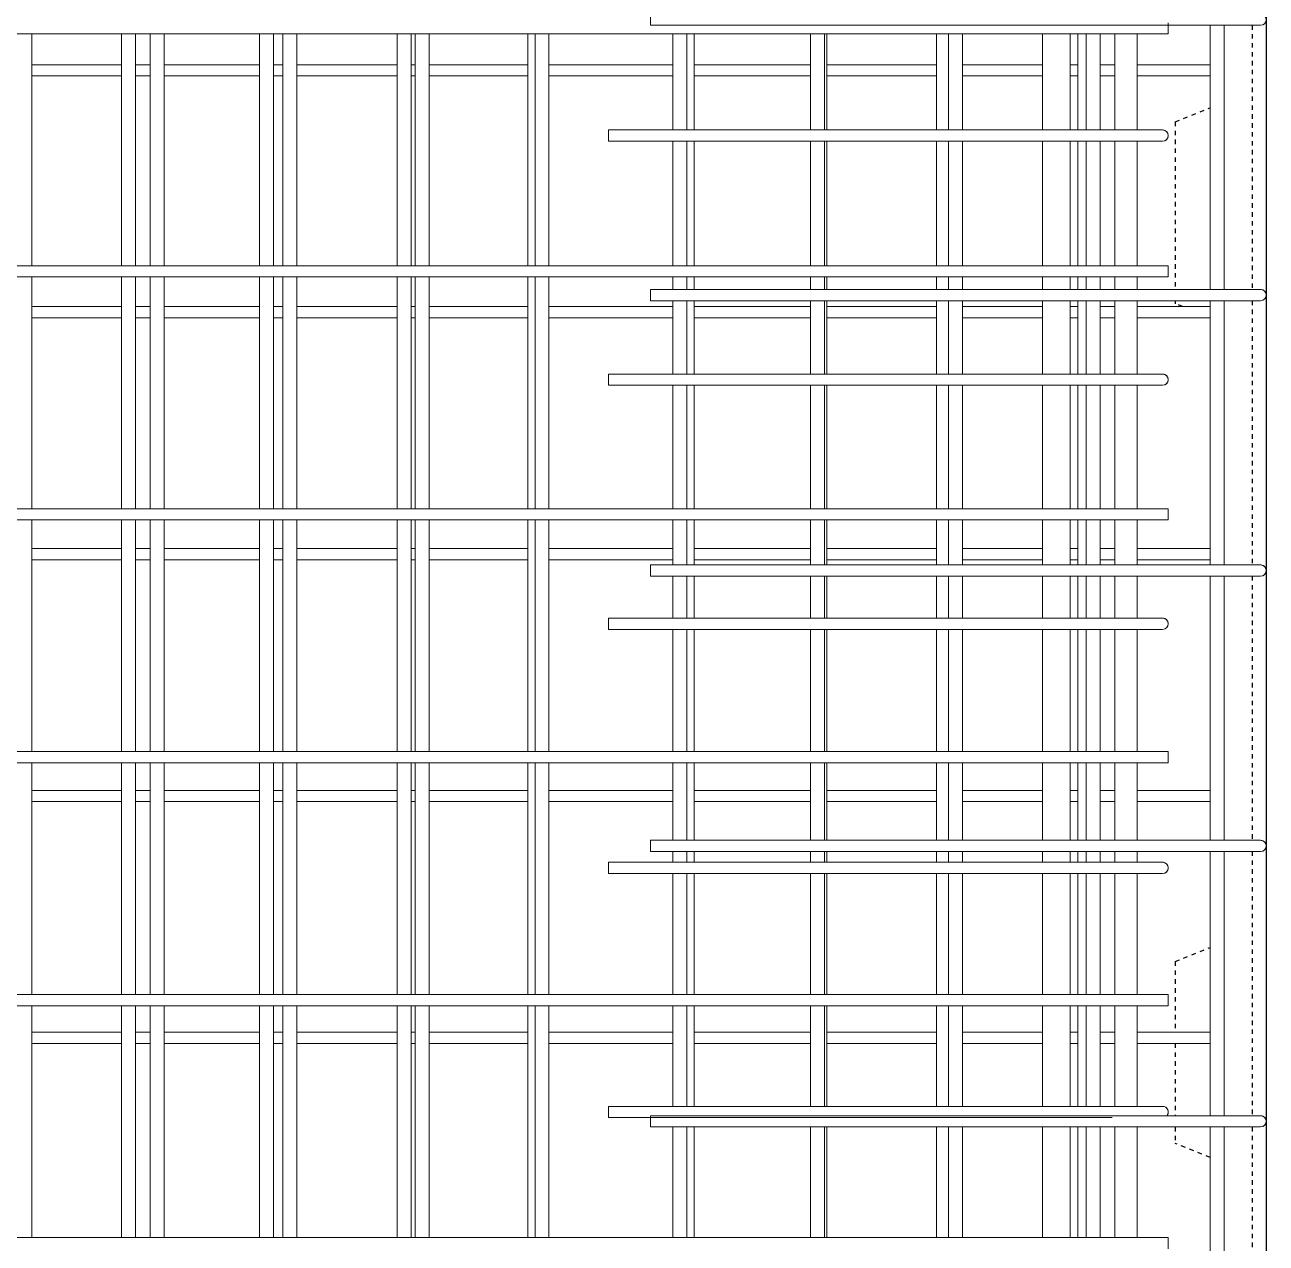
# Model space of a CAD drawing. Header units: millimetres. Extents: x -7118 to 5307, y -2677 to 10400.
# Drawn here: x -3409 to -2521, y 4541 to 5412 of the extents above; entities that cross this region are included whole.
import ezdxf

# ---------------------------------------------------------------- set-up
doc = ezdxf.new("R2010")
doc.units = ezdxf.units.MM
doc.linetypes.add('Dash', pattern=[6.36, 3.18, -3.18])
for name, color, linetype, lineweight in [('A-WALL', 113, 'Continuous', 25), ('A-WALL-HDLN', 110, 'Dash', 25), ('S-RBAR', 171, 'Continuous', 18)]:
    doc.layers.add(name, color=color, linetype=linetype, lineweight=lineweight)

msp = doc.modelspace()

# ---------------------------------------------------------------- linework, layer by layer
at = {"layer": 'A-WALL'}
msp.add_line((-2521.19617, 6744), (-2521.19617, 4106), dxfattribs=at)
at = {"layer": 'A-WALL-HDLN'}
for p, q in [((-2531.19875, 5411.44444), (-2531.19875, 5222.66667)), ((-2586.19617, 5342.5), (-2561.19617, 5352.5)), ((-2586.19617, 5342.5), (-2586.19617, 5222.66667)), ((-2586.19617, 5214.66667), (-2586.19617, 5212.5)), ((-2581.00386, 5210.42308), (-2586.19617, 5212.5)), ((-2531.19875, 5214.66667), (-2531.19875, 5025.88889)), ((-2531.19875, 5017.88889), (-2531.19875, 4829.11111)), ((-2531.19875, 4821.11111), (-2531.19875, 4632.33333)), ((-2586.19617, 4742.5), (-2561.19617, 4752.5)), ((-2586.19617, 4742.5), (-2586.19617, 4691.94231)), ((-2586.19617, 4683.94231), (-2586.19617, 4632.33333)), ((-2586.19617, 4624.33333), (-2586.19617, 4612.5)), ((-2531.19875, 4624.33333), (-2531.19875, 4435.55556)), ((-2561.19617, 4602.5), (-2586.19617, 4612.5))]:
    msp.add_line(p, q, dxfattribs=at)
at = {"layer": 'S-RBAR'}
for p, q in [((-2961.19617, 5419.44444), (-2961.19617, 5411.44444)), ((-2591.19617, 5405.25), (-2591.19617, 5413.25)), ((-4226.19617, 5405.25), (-2591.19617, 5405.25)), ((-3403.52049, 5239.65385), (-3403.52049, 5405.25)), ((-3339.3557, 5239.65385), (-3339.3557, 5405.25)), ((-3329.3557, 5239.65385), (-3329.3557, 5405.25)), ((-3318.81779, 5239.65385), (-3318.81779, 5405.25)), ((-3308.81779, 5239.65385), (-3308.81779, 5405.25)), ((-3240.85084, 5239.65385), (-3240.85084, 5405.25)), ((-3230.85084, 5239.65385), (-3230.85084, 5405.25)), ((-3224.11509, 5239.65385), (-3224.11509, 5405.25)), ((-3214.11509, 5239.65385), (-3214.11509, 5405.25)), ((-3142.34599, 5239.65385), (-3142.34599, 5405.25)), ((-3132.34599, 5239.65385), (-3132.34599, 5405.25)), ((-3129.41239, 5239.65385), (-3129.41239, 5405.25)), ((-3119.41239, 5239.65385), (-3119.41239, 5405.25)), ((-3049.08468, 5239.65385), (-3049.08468, 5405.25)), ((-3043.84113, 5239.65385), (-3043.84113, 5405.25)), ((-3033.84113, 5239.65385), (-3033.84113, 5405.25)), ((-2545.19617, 5411.44444), (-2961.19617, 5411.44444)), ((-2945.33627, 5336.64706), (-2945.33627, 5405.25)), ((-2935.33627, 5336.64706), (-2935.33627, 5405.25)), ((-2930.00698, 5336.64706), (-2930.00698, 5405.25)), ((-2846.83141, 5336.64706), (-2846.83141, 5405.25)), ((-2836.83141, 5336.64706), (-2836.83141, 5405.25)), ((-2835.30428, 5336.64706), (-2835.30428, 5405.25)), ((-2756.85157, 5336.64706), (-2756.85157, 5405.25)), ((-2748.32656, 5336.64706), (-2748.32656, 5405.25)), ((-2738.32656, 5336.64706), (-2738.32656, 5405.25)), ((-2681.19617, 5336.64706), (-2681.19617, 5405.25)), ((-2661.19617, 5336.64706), (-2661.19617, 5405.25)), ((-2655.89887, 5336.64706), (-2655.89887, 5405.25)), ((-2649.8217, 5336.64706), (-2649.8217, 5405.25)), ((-2639.8217, 5336.64706), (-2639.8217, 5405.25)), ((-2629.45036, 5336.64706), (-2629.45036, 5405.25)), ((-2613.45036, 5336.64706), (-2613.45036, 5405.25)), ((-2561.19617, 5222.66667), (-2561.19617, 5411.44444)), ((-2551.19617, 5222.66667), (-2551.19617, 5411.44444)), ((-2545.19617, 5411.44444), (-2525.19617, 5411.44444)), ((-3403.52049, 5383.25), (-3339.3557, 5383.25)), ((-3329.3557, 5383.25), (-3318.81779, 5383.25)), ((-3308.81779, 5383.25), (-3240.85084, 5383.25)), ((-3230.85084, 5383.25), (-3224.11509, 5383.25)), ((-3214.11509, 5383.25), (-3142.34599, 5383.25)), ((-3132.34599, 5383.25), (-3129.41239, 5383.25)), ((-3119.41239, 5383.25), (-3049.08468, 5383.25)), ((-3033.84113, 5383.25), (-2945.33627, 5383.25)), ((-2930.00698, 5383.25), (-2846.83141, 5383.25)), ((-2835.30428, 5383.25), (-2756.85157, 5383.25)), ((-2738.32656, 5383.25), (-2681.19617, 5383.25)), ((-2661.19617, 5383.25), (-2655.89887, 5383.25)), ((-2639.8217, 5383.25), (-2629.45036, 5383.25)), ((-2613.45036, 5383.25), (-2561.19617, 5383.25)), ((-3403.52049, 5375.25), (-3339.3557, 5375.25)), ((-3329.3557, 5375.25), (-3318.81779, 5375.25)), ((-3308.81779, 5375.25), (-3240.85084, 5375.25)), ((-3230.85084, 5375.25), (-3224.11509, 5375.25)), ((-3214.11509, 5375.25), (-3142.34599, 5375.25)), ((-3132.34599, 5375.25), (-3129.41239, 5375.25)), ((-3119.41239, 5375.25), (-3049.08468, 5375.25)), ((-3033.84113, 5375.25), (-2945.33627, 5375.25)), ((-2930.00698, 5375.25), (-2846.83141, 5375.25)), ((-2835.30428, 5375.25), (-2756.85157, 5375.25)), ((-2738.32656, 5375.25), (-2681.19617, 5375.25)), ((-2661.19617, 5375.25), (-2655.89887, 5375.25)), ((-2639.8217, 5375.25), (-2629.45036, 5375.25)), ((-2613.45036, 5375.25), (-2561.19617, 5375.25)), ((-2631.19617, 5336.64706), (-2991.19617, 5336.64706)), ((-2991.19617, 5336.64706), (-2991.19617, 5328.64706)), ((-2631.19617, 5336.64706), (-2595.19617, 5336.64706)), ((-2631.19617, 5328.64706), (-2991.19617, 5328.64706)), ((-2945.33627, 5239.65385), (-2945.33627, 5328.64706)), ((-2935.33627, 5239.65385), (-2935.33627, 5328.64706)), ((-2930.00698, 5239.65385), (-2930.00698, 5328.64706)), ((-2846.83141, 5239.65385), (-2846.83141, 5328.64706)), ((-2836.83141, 5239.65385), (-2836.83141, 5328.64706)), ((-2835.30428, 5239.65385), (-2835.30428, 5328.64706)), ((-2756.85157, 5239.65385), (-2756.85157, 5328.64706)), ((-2748.32656, 5239.65385), (-2748.32656, 5328.64706)), ((-2738.32656, 5239.65385), (-2738.32656, 5328.64706)), ((-2681.19617, 5239.65385), (-2681.19617, 5328.64706)), ((-2661.19617, 5239.65385), (-2661.19617, 5328.64706)), ((-2655.89887, 5239.65385), (-2655.89887, 5328.64706)), ((-2649.8217, 5239.65385), (-2649.8217, 5328.64706)), ((-2639.8217, 5239.65385), (-2639.8217, 5328.64706)), ((-2631.19617, 5328.64706), (-2595.19617, 5328.64706)), ((-2629.45036, 5239.65385), (-2629.45036, 5328.64706)), ((-2613.45036, 5239.65385), (-2613.45036, 5328.64706)), ((-4226.19617, 5239.65385), (-2591.19617, 5239.65385)), ((-2591.19617, 5231.65385), (-2591.19617, 5239.65385)), ((-4226.19617, 5231.65385), (-2591.19617, 5231.65385)), ((-3403.52049, 5066.05769), (-3403.52049, 5231.65385)), ((-3339.3557, 5066.05769), (-3339.3557, 5231.65385)), ((-3329.3557, 5066.05769), (-3329.3557, 5231.65385)), ((-3318.81779, 5066.05769), (-3318.81779, 5231.65385)), ((-3308.81779, 5066.05769), (-3308.81779, 5231.65385)), ((-3240.85084, 5066.05769), (-3240.85084, 5231.65385)), ((-3230.85084, 5066.05769), (-3230.85084, 5231.65385)), ((-3224.11509, 5066.05769), (-3224.11509, 5231.65385)), ((-3214.11509, 5066.05769), (-3214.11509, 5231.65385)), ((-3142.34599, 5066.05769), (-3142.34599, 5231.65385)), ((-3132.34599, 5066.05769), (-3132.34599, 5231.65385)), ((-3129.41239, 5066.05769), (-3129.41239, 5231.65385)), ((-3119.41239, 5066.05769), (-3119.41239, 5231.65385)), ((-3049.08468, 5066.05769), (-3049.08468, 5231.65385)), ((-3043.84113, 5066.05769), (-3043.84113, 5231.65385)), ((-3033.84113, 5066.05769), (-3033.84113, 5231.65385)), ((-2945.33627, 5222.66667), (-2945.33627, 5231.65385)), ((-2935.33627, 5222.66667), (-2935.33627, 5231.65385)), ((-2930.00698, 5222.66667), (-2930.00698, 5231.65385)), ((-2846.83141, 5222.66667), (-2846.83141, 5231.65385)), ((-2836.83141, 5222.66667), (-2836.83141, 5231.65385)), ((-2835.30428, 5222.66667), (-2835.30428, 5231.65385)), ((-2756.85157, 5222.66667), (-2756.85157, 5231.65385)), ((-2748.32656, 5222.66667), (-2748.32656, 5231.65385)), ((-2738.32656, 5222.66667), (-2738.32656, 5231.65385)), ((-2681.19617, 5222.66667), (-2681.19617, 5231.65385)), ((-2661.19617, 5222.66667), (-2661.19617, 5231.65385)), ((-2655.89887, 5222.66667), (-2655.89887, 5231.65385)), ((-2649.8217, 5222.66667), (-2649.8217, 5231.65385)), ((-2639.8217, 5222.66667), (-2639.8217, 5231.65385)), ((-2629.45036, 5222.66667), (-2629.45036, 5231.65385)), ((-2613.45036, 5222.66667), (-2613.45036, 5231.65385)), ((-2545.19617, 5222.66667), (-2961.19617, 5222.66667)), ((-2961.19617, 5222.66667), (-2961.19617, 5214.66667)), ((-2545.19617, 5222.66667), (-2525.19617, 5222.66667)), ((-3403.52049, 5210.42308), (-3339.3557, 5210.42308)), ((-3329.3557, 5210.42308), (-3318.81779, 5210.42308)), ((-3308.81779, 5210.42308), (-3240.85084, 5210.42308)), ((-3230.85084, 5210.42308), (-3224.11509, 5210.42308)), ((-3214.11509, 5210.42308), (-3142.34599, 5210.42308)), ((-3132.34599, 5210.42308), (-3129.41239, 5210.42308)), ((-3119.41239, 5210.42308), (-3049.08468, 5210.42308)), ((-3033.84113, 5210.42308), (-2945.33627, 5210.42308)), ((-2545.19617, 5214.66667), (-2961.19617, 5214.66667)), ((-2945.33627, 5162.23529), (-2945.33627, 5214.66667)), ((-2935.33627, 5162.23529), (-2935.33627, 5214.66667)), ((-2930.00698, 5162.23529), (-2930.00698, 5214.66667)), ((-2930.00698, 5210.42308), (-2846.83141, 5210.42308)), ((-2846.83141, 5162.23529), (-2846.83141, 5214.66667)), ((-2836.83141, 5162.23529), (-2836.83141, 5214.66667)), ((-2835.30428, 5162.23529), (-2835.30428, 5214.66667)), ((-2835.30428, 5210.42308), (-2756.85157, 5210.42308)), ((-2756.85157, 5162.23529), (-2756.85157, 5214.66667)), ((-2748.32656, 5162.23529), (-2748.32656, 5214.66667)), ((-2738.32656, 5162.23529), (-2738.32656, 5214.66667)), ((-2738.32656, 5210.42308), (-2681.19617, 5210.42308)), ((-2681.19617, 5162.23529), (-2681.19617, 5214.66667)), ((-2661.19617, 5162.23529), (-2661.19617, 5214.66667)), ((-2661.19617, 5210.42308), (-2655.89887, 5210.42308)), ((-2655.89887, 5162.23529), (-2655.89887, 5214.66667)), ((-2649.8217, 5162.23529), (-2649.8217, 5214.66667)), ((-2639.8217, 5162.23529), (-2639.8217, 5214.66667)), ((-2639.8217, 5210.42308), (-2629.45036, 5210.42308)), ((-2629.45036, 5162.23529), (-2629.45036, 5214.66667)), ((-2613.45036, 5162.23529), (-2613.45036, 5214.66667)), ((-2613.45036, 5210.42308), (-2561.19617, 5210.42308)), ((-2561.19617, 5025.88889), (-2561.19617, 5214.66667)), ((-2551.19617, 5025.88889), (-2551.19617, 5214.66667)), ((-2545.19617, 5214.66667), (-2525.19617, 5214.66667)), ((-3403.52049, 5202.42308), (-3339.3557, 5202.42308)), ((-3329.3557, 5202.42308), (-3318.81779, 5202.42308)), ((-3308.81779, 5202.42308), (-3240.85084, 5202.42308)), ((-3230.85084, 5202.42308), (-3224.11509, 5202.42308)), ((-3214.11509, 5202.42308), (-3142.34599, 5202.42308)), ((-3132.34599, 5202.42308), (-3129.41239, 5202.42308)), ((-3119.41239, 5202.42308), (-3049.08468, 5202.42308)), ((-3033.84113, 5202.42308), (-2945.33627, 5202.42308)), ((-2930.00698, 5202.42308), (-2846.83141, 5202.42308)), ((-2835.30428, 5202.42308), (-2756.85157, 5202.42308)), ((-2738.32656, 5202.42308), (-2681.19617, 5202.42308)), ((-2661.19617, 5202.42308), (-2655.89887, 5202.42308)), ((-2639.8217, 5202.42308), (-2629.45036, 5202.42308)), ((-2613.45036, 5202.42308), (-2561.19617, 5202.42308)), ((-2631.19617, 5162.23529), (-2991.19617, 5162.23529)), ((-2991.19617, 5162.23529), (-2991.19617, 5154.23529)), ((-2631.19617, 5162.23529), (-2595.19617, 5162.23529)), ((-2631.19617, 5154.23529), (-2991.19617, 5154.23529)), ((-2945.33627, 5066.05769), (-2945.33627, 5154.23529)), ((-2935.33627, 5066.05769), (-2935.33627, 5154.23529)), ((-2930.00698, 5066.05769), (-2930.00698, 5154.23529)), ((-2846.83141, 5066.05769), (-2846.83141, 5154.23529)), ((-2836.83141, 5066.05769), (-2836.83141, 5154.23529)), ((-2835.30428, 5066.05769), (-2835.30428, 5154.23529)), ((-2756.85157, 5066.05769), (-2756.85157, 5154.23529)), ((-2748.32656, 5066.05769), (-2748.32656, 5154.23529)), ((-2738.32656, 5066.05769), (-2738.32656, 5154.23529)), ((-2681.19617, 5066.05769), (-2681.19617, 5154.23529)), ((-2661.19617, 5066.05769), (-2661.19617, 5154.23529)), ((-2655.89887, 5066.05769), (-2655.89887, 5154.23529)), ((-2649.8217, 5066.05769), (-2649.8217, 5154.23529)), ((-2639.8217, 5066.05769), (-2639.8217, 5154.23529)), ((-2631.19617, 5154.23529), (-2595.19617, 5154.23529)), ((-2629.45036, 5066.05769), (-2629.45036, 5154.23529)), ((-2613.45036, 5066.05769), (-2613.45036, 5154.23529)), ((-4226.19617, 5066.05769), (-2591.19617, 5066.05769)), ((-4226.19617, 5058.05769), (-2591.19617, 5058.05769)), ((-3403.52049, 4892.46154), (-3403.52049, 5058.05769)), ((-3339.3557, 4892.46154), (-3339.3557, 5058.05769)), ((-3329.3557, 4892.46154), (-3329.3557, 5058.05769)), ((-3318.81779, 4892.46154), (-3318.81779, 5058.05769)), ((-3308.81779, 4892.46154), (-3308.81779, 5058.05769)), ((-3240.85084, 4892.46154), (-3240.85084, 5058.05769)), ((-3230.85084, 4892.46154), (-3230.85084, 5058.05769)), ((-3224.11509, 4892.46154), (-3224.11509, 5058.05769)), ((-3214.11509, 4892.46154), (-3214.11509, 5058.05769)), ((-3142.34599, 4892.46154), (-3142.34599, 5058.05769)), ((-3132.34599, 4892.46154), (-3132.34599, 5058.05769)), ((-3129.41239, 4892.46154), (-3129.41239, 5058.05769)), ((-3119.41239, 4892.46154), (-3119.41239, 5058.05769)), ((-3049.08468, 4892.46154), (-3049.08468, 5058.05769)), ((-3043.84113, 4892.46154), (-3043.84113, 5058.05769)), ((-3033.84113, 4892.46154), (-3033.84113, 5058.05769)), ((-2945.33627, 5025.88889), (-2945.33627, 5058.05769)), ((-2935.33627, 5025.88889), (-2935.33627, 5058.05769)), ((-2930.00698, 5025.88889), (-2930.00698, 5058.05769)), ((-2846.83141, 5025.88889), (-2846.83141, 5058.05769)), ((-2836.83141, 5025.88889), (-2836.83141, 5058.05769)), ((-2835.30428, 5025.88889), (-2835.30428, 5058.05769)), ((-2756.85157, 5025.88889), (-2756.85157, 5058.05769)), ((-2748.32656, 5025.88889), (-2748.32656, 5058.05769)), ((-2738.32656, 5025.88889), (-2738.32656, 5058.05769)), ((-2681.19617, 5025.88889), (-2681.19617, 5058.05769)), ((-2661.19617, 5025.88889), (-2661.19617, 5058.05769)), ((-2655.89887, 5025.88889), (-2655.89887, 5058.05769)), ((-2649.8217, 5025.88889), (-2649.8217, 5058.05769)), ((-2639.8217, 5025.88889), (-2639.8217, 5058.05769)), ((-2629.45036, 5025.88889), (-2629.45036, 5058.05769)), ((-2613.45036, 5025.88889), (-2613.45036, 5058.05769)), ((-2591.19617, 5058.05769), (-2591.19617, 5066.05769)), ((-3403.52049, 5037.59615), (-3339.3557, 5037.59615)), ((-3329.3557, 5037.59615), (-3318.81779, 5037.59615)), ((-3308.81779, 5037.59615), (-3240.85084, 5037.59615)), ((-3230.85084, 5037.59615), (-3224.11509, 5037.59615)), ((-3214.11509, 5037.59615), (-3142.34599, 5037.59615)), ((-3132.34599, 5037.59615), (-3129.41239, 5037.59615)), ((-3119.41239, 5037.59615), (-3049.08468, 5037.59615)), ((-3033.84113, 5037.59615), (-2945.33627, 5037.59615)), ((-2930.00698, 5037.59615), (-2846.83141, 5037.59615)), ((-2835.30428, 5037.59615), (-2756.85157, 5037.59615)), ((-2738.32656, 5037.59615), (-2681.19617, 5037.59615)), ((-2661.19617, 5037.59615), (-2655.89887, 5037.59615)), ((-2639.8217, 5037.59615), (-2629.45036, 5037.59615)), ((-2613.45036, 5037.59615), (-2561.19617, 5037.59615)), ((-3403.52049, 5029.59615), (-3339.3557, 5029.59615)), ((-3329.3557, 5029.59615), (-3318.81779, 5029.59615)), ((-3308.81779, 5029.59615), (-3240.85084, 5029.59615)), ((-3230.85084, 5029.59615), (-3224.11509, 5029.59615)), ((-3214.11509, 5029.59615), (-3142.34599, 5029.59615)), ((-3132.34599, 5029.59615), (-3129.41239, 5029.59615)), ((-3119.41239, 5029.59615), (-3049.08468, 5029.59615)), ((-3033.84113, 5029.59615), (-2945.33627, 5029.59615)), ((-2545.19617, 5025.88889), (-2961.19617, 5025.88889)), ((-2961.19617, 5025.88889), (-2961.19617, 5017.88889)), ((-2930.00698, 5029.59615), (-2846.83141, 5029.59615)), ((-2835.30428, 5029.59615), (-2756.85157, 5029.59615)), ((-2738.32656, 5029.59615), (-2681.19617, 5029.59615)), ((-2661.19617, 5029.59615), (-2655.89887, 5029.59615)), ((-2639.8217, 5029.59615), (-2629.45036, 5029.59615)), ((-2613.45036, 5029.59615), (-2561.19617, 5029.59615)), ((-2545.19617, 5025.88889), (-2525.19617, 5025.88889)), ((-2545.19617, 5017.88889), (-2961.19617, 5017.88889)), ((-2945.33627, 4987.82353), (-2945.33627, 5017.88889)), ((-2935.33627, 4987.82353), (-2935.33627, 5017.88889)), ((-2930.00698, 4987.82353), (-2930.00698, 5017.88889)), ((-2846.83141, 4987.82353), (-2846.83141, 5017.88889)), ((-2836.83141, 4987.82353), (-2836.83141, 5017.88889)), ((-2835.30428, 4987.82353), (-2835.30428, 5017.88889)), ((-2756.85157, 4987.82353), (-2756.85157, 5017.88889)), ((-2748.32656, 4987.82353), (-2748.32656, 5017.88889)), ((-2738.32656, 4987.82353), (-2738.32656, 5017.88889)), ((-2681.19617, 4987.82353), (-2681.19617, 5017.88889)), ((-2661.19617, 4987.82353), (-2661.19617, 5017.88889)), ((-2655.89887, 4987.82353), (-2655.89887, 5017.88889)), ((-2649.8217, 4987.82353), (-2649.8217, 5017.88889)), ((-2639.8217, 4987.82353), (-2639.8217, 5017.88889)), ((-2629.45036, 4987.82353), (-2629.45036, 5017.88889)), ((-2613.45036, 4987.82353), (-2613.45036, 5017.88889)), ((-2561.19617, 4829.11111), (-2561.19617, 5017.88889)), ((-2551.19617, 4829.11111), (-2551.19617, 5017.88889)), ((-2545.19617, 5017.88889), (-2525.19617, 5017.88889)), ((-2631.19617, 4987.82353), (-2991.19617, 4987.82353)), ((-2991.19617, 4987.82353), (-2991.19617, 4979.82353)), ((-2631.19617, 4987.82353), (-2595.19617, 4987.82353)), ((-2631.19617, 4979.82353), (-2991.19617, 4979.82353)), ((-2945.33627, 4892.46154), (-2945.33627, 4979.82353)), ((-2935.33627, 4892.46154), (-2935.33627, 4979.82353)), ((-2930.00698, 4892.46154), (-2930.00698, 4979.82353)), ((-2846.83141, 4892.46154), (-2846.83141, 4979.82353)), ((-2836.83141, 4892.46154), (-2836.83141, 4979.82353)), ((-2835.30428, 4892.46154), (-2835.30428, 4979.82353)), ((-2756.85157, 4892.46154), (-2756.85157, 4979.82353)), ((-2748.32656, 4892.46154), (-2748.32656, 4979.82353)), ((-2738.32656, 4892.46154), (-2738.32656, 4979.82353)), ((-2681.19617, 4892.46154), (-2681.19617, 4979.82353)), ((-2661.19617, 4892.46154), (-2661.19617, 4979.82353)), ((-2655.89887, 4892.46154), (-2655.89887, 4979.82353)), ((-2649.8217, 4892.46154), (-2649.8217, 4979.82353)), ((-2639.8217, 4892.46154), (-2639.8217, 4979.82353)), ((-2631.19617, 4979.82353), (-2595.19617, 4979.82353)), ((-2629.45036, 4892.46154), (-2629.45036, 4979.82353)), ((-2613.45036, 4892.46154), (-2613.45036, 4979.82353)), ((-4226.19617, 4892.46154), (-2591.19617, 4892.46154)), ((-2591.19617, 4884.46154), (-2591.19617, 4892.46154)), ((-4226.19617, 4884.46154), (-2591.19617, 4884.46154)), ((-3403.52049, 4718.86538), (-3403.52049, 4884.46154)), ((-3339.3557, 4718.86538), (-3339.3557, 4884.46154)), ((-3329.3557, 4718.86538), (-3329.3557, 4884.46154)), ((-3318.81779, 4718.86538), (-3318.81779, 4884.46154)), ((-3308.81779, 4718.86538), (-3308.81779, 4884.46154)), ((-3240.85084, 4718.86538), (-3240.85084, 4884.46154)), ((-3230.85084, 4718.86538), (-3230.85084, 4884.46154)), ((-3224.11509, 4718.86538), (-3224.11509, 4884.46154)), ((-3214.11509, 4718.86538), (-3214.11509, 4884.46154)), ((-3142.34599, 4718.86538), (-3142.34599, 4884.46154)), ((-3132.34599, 4718.86538), (-3132.34599, 4884.46154)), ((-3129.41239, 4718.86538), (-3129.41239, 4884.46154)), ((-3119.41239, 4718.86538), (-3119.41239, 4884.46154)), ((-3049.08468, 4718.86538), (-3049.08468, 4884.46154)), ((-3043.84113, 4718.86538), (-3043.84113, 4884.46154)), ((-3033.84113, 4718.86538), (-3033.84113, 4884.46154)), ((-2945.33627, 4829.11111), (-2945.33627, 4884.46154)), ((-2935.33627, 4829.11111), (-2935.33627, 4884.46154)), ((-2930.00698, 4829.11111), (-2930.00698, 4884.46154)), ((-2846.83141, 4829.11111), (-2846.83141, 4884.46154)), ((-2836.83141, 4829.11111), (-2836.83141, 4884.46154)), ((-2835.30428, 4829.11111), (-2835.30428, 4884.46154)), ((-2756.85157, 4829.11111), (-2756.85157, 4884.46154)), ((-2748.32656, 4829.11111), (-2748.32656, 4884.46154)), ((-2738.32656, 4829.11111), (-2738.32656, 4884.46154)), ((-2681.19617, 4829.11111), (-2681.19617, 4884.46154)), ((-2661.19617, 4829.11111), (-2661.19617, 4884.46154)), ((-2655.89887, 4829.11111), (-2655.89887, 4884.46154)), ((-2649.8217, 4829.11111), (-2649.8217, 4884.46154)), ((-2639.8217, 4829.11111), (-2639.8217, 4884.46154)), ((-2629.45036, 4829.11111), (-2629.45036, 4884.46154)), ((-2613.45036, 4829.11111), (-2613.45036, 4884.46154)), ((-3403.52049, 4864.76923), (-3339.3557, 4864.76923)), ((-3329.3557, 4864.76923), (-3318.81779, 4864.76923)), ((-3308.81779, 4864.76923), (-3240.85084, 4864.76923)), ((-3230.85084, 4864.76923), (-3224.11509, 4864.76923)), ((-3214.11509, 4864.76923), (-3142.34599, 4864.76923)), ((-3132.34599, 4864.76923), (-3129.41239, 4864.76923)), ((-3119.41239, 4864.76923), (-3049.08468, 4864.76923)), ((-3033.84113, 4864.76923), (-2945.33627, 4864.76923)), ((-2930.00698, 4864.76923), (-2846.83141, 4864.76923)), ((-2835.30428, 4864.76923), (-2756.85157, 4864.76923)), ((-2738.32656, 4864.76923), (-2681.19617, 4864.76923)), ((-2661.19617, 4864.76923), (-2655.89887, 4864.76923)), ((-2639.8217, 4864.76923), (-2629.45036, 4864.76923)), ((-2613.45036, 4864.76923), (-2561.19617, 4864.76923)), ((-3403.52049, 4856.76923), (-3339.3557, 4856.76923)), ((-3329.3557, 4856.76923), (-3318.81779, 4856.76923)), ((-3308.81779, 4856.76923), (-3240.85084, 4856.76923)), ((-3230.85084, 4856.76923), (-3224.11509, 4856.76923)), ((-3214.11509, 4856.76923), (-3142.34599, 4856.76923)), ((-3132.34599, 4856.76923), (-3129.41239, 4856.76923)), ((-3119.41239, 4856.76923), (-3049.08468, 4856.76923)), ((-3033.84113, 4856.76923), (-2945.33627, 4856.76923)), ((-2930.00698, 4856.76923), (-2846.83141, 4856.76923)), ((-2835.30428, 4856.76923), (-2756.85157, 4856.76923)), ((-2738.32656, 4856.76923), (-2681.19617, 4856.76923)), ((-2661.19617, 4856.76923), (-2655.89887, 4856.76923)), ((-2639.8217, 4856.76923), (-2629.45036, 4856.76923)), ((-2613.45036, 4856.76923), (-2561.19617, 4856.76923)), ((-2545.19617, 4829.11111), (-2961.19617, 4829.11111)), ((-2961.19617, 4829.11111), (-2961.19617, 4821.11111)), ((-2545.19617, 4829.11111), (-2525.19617, 4829.11111)), ((-2545.19617, 4821.11111), (-2961.19617, 4821.11111)), ((-2945.33627, 4813.41176), (-2945.33627, 4821.11111)), ((-2935.33627, 4813.41176), (-2935.33627, 4821.11111)), ((-2930.00698, 4813.41176), (-2930.00698, 4821.11111)), ((-2846.83141, 4813.41176), (-2846.83141, 4821.11111)), ((-2836.83141, 4813.41176), (-2836.83141, 4821.11111)), ((-2835.30428, 4813.41176), (-2835.30428, 4821.11111)), ((-2756.85157, 4813.41176), (-2756.85157, 4821.11111)), ((-2748.32656, 4813.41176), (-2748.32656, 4821.11111)), ((-2738.32656, 4813.41176), (-2738.32656, 4821.11111)), ((-2681.19617, 4813.41176), (-2681.19617, 4821.11111)), ((-2661.19617, 4813.41176), (-2661.19617, 4821.11111)), ((-2655.89887, 4813.41176), (-2655.89887, 4821.11111)), ((-2649.8217, 4813.41176), (-2649.8217, 4821.11111)), ((-2639.8217, 4813.41176), (-2639.8217, 4821.11111)), ((-2629.45036, 4813.41176), (-2629.45036, 4821.11111)), ((-2613.45036, 4813.41176), (-2613.45036, 4821.11111)), ((-2561.19617, 4632.33333), (-2561.19617, 4821.11111)), ((-2551.19617, 4632.33333), (-2551.19617, 4821.11111)), ((-2545.19617, 4821.11111), (-2525.19617, 4821.11111)), ((-2631.19617, 4813.41176), (-2991.19617, 4813.41176)), ((-2991.19617, 4813.41176), (-2991.19617, 4805.41176)), ((-2631.19617, 4813.41176), (-2595.19617, 4813.41176)), ((-2631.19617, 4805.41176), (-2991.19617, 4805.41176)), ((-2945.33627, 4718.86538), (-2945.33627, 4805.41176)), ((-2935.33627, 4718.86538), (-2935.33627, 4805.41176)), ((-2930.00698, 4718.86538), (-2930.00698, 4805.41176)), ((-2846.83141, 4718.86538), (-2846.83141, 4805.41176)), ((-2836.83141, 4718.86538), (-2836.83141, 4805.41176)), ((-2835.30428, 4718.86538), (-2835.30428, 4805.41176)), ((-2756.85157, 4718.86538), (-2756.85157, 4805.41176)), ((-2748.32656, 4718.86538), (-2748.32656, 4805.41176)), ((-2738.32656, 4718.86538), (-2738.32656, 4805.41176)), ((-2681.19617, 4718.86538), (-2681.19617, 4805.41176)), ((-2661.19617, 4718.86538), (-2661.19617, 4805.41176)), ((-2655.89887, 4718.86538), (-2655.89887, 4805.41176)), ((-2649.8217, 4718.86538), (-2649.8217, 4805.41176)), ((-2639.8217, 4718.86538), (-2639.8217, 4805.41176)), ((-2631.19617, 4805.41176), (-2595.19617, 4805.41176)), ((-2629.45036, 4718.86538), (-2629.45036, 4805.41176)), ((-2613.45036, 4718.86538), (-2613.45036, 4805.41176)), ((-4226.19617, 4718.86538), (-2591.19617, 4718.86538)), ((-2591.19617, 4710.86538), (-2591.19617, 4718.86538)), ((-4226.19617, 4710.86538), (-2591.19617, 4710.86538)), ((-3403.52049, 4545.26923), (-3403.52049, 4710.86538)), ((-3339.3557, 4545.26923), (-3339.3557, 4710.86538)), ((-3329.3557, 4545.26923), (-3329.3557, 4710.86538)), ((-3318.81779, 4545.26923), (-3318.81779, 4710.86538)), ((-3308.81779, 4545.26923), (-3308.81779, 4710.86538)), ((-3240.85084, 4545.26923), (-3240.85084, 4710.86538)), ((-3230.85084, 4545.26923), (-3230.85084, 4710.86538)), ((-3224.11509, 4545.26923), (-3224.11509, 4710.86538)), ((-3214.11509, 4545.26923), (-3214.11509, 4710.86538)), ((-3142.34599, 4545.26923), (-3142.34599, 4710.86538)), ((-3132.34599, 4545.26923), (-3132.34599, 4710.86538)), ((-3129.41239, 4545.26923), (-3129.41239, 4710.86538)), ((-3119.41239, 4545.26923), (-3119.41239, 4710.86538)), ((-3049.08468, 4545.26923), (-3049.08468, 4710.86538)), ((-3043.84113, 4545.26923), (-3043.84113, 4710.86538)), ((-3033.84113, 4545.26923), (-3033.84113, 4710.86538)), ((-2945.33627, 4639), (-2945.33627, 4710.86538)), ((-2935.33627, 4639), (-2935.33627, 4710.86538)), ((-2930.00698, 4639), (-2930.00698, 4710.86538)), ((-2846.83141, 4639), (-2846.83141, 4710.86538)), ((-2836.83141, 4639), (-2836.83141, 4710.86538)), ((-2835.30428, 4639), (-2835.30428, 4710.86538)), ((-2756.85157, 4639), (-2756.85157, 4710.86538)), ((-2748.32656, 4639), (-2748.32656, 4710.86538)), ((-2738.32656, 4639), (-2738.32656, 4710.86538)), ((-2681.19617, 4639), (-2681.19617, 4710.86538)), ((-2661.19617, 4639), (-2661.19617, 4710.86538)), ((-2655.89887, 4639), (-2655.89887, 4710.86538)), ((-2649.8217, 4639), (-2649.8217, 4710.86538)), ((-2639.8217, 4639), (-2639.8217, 4710.86538)), ((-2629.45036, 4639), (-2629.45036, 4710.86538)), ((-2613.45036, 4639), (-2613.45036, 4710.86538)), ((-3403.52049, 4691.94231), (-3339.3557, 4691.94231)), ((-3329.3557, 4691.94231), (-3318.81779, 4691.94231)), ((-3308.81779, 4691.94231), (-3240.85084, 4691.94231)), ((-3230.85084, 4691.94231), (-3224.11509, 4691.94231)), ((-3214.11509, 4691.94231), (-3142.34599, 4691.94231)), ((-3132.34599, 4691.94231), (-3129.41239, 4691.94231)), ((-3119.41239, 4691.94231), (-3049.08468, 4691.94231)), ((-3033.84113, 4691.94231), (-2945.33627, 4691.94231)), ((-2930.00698, 4691.94231), (-2846.83141, 4691.94231)), ((-2835.30428, 4691.94231), (-2756.85157, 4691.94231)), ((-2738.32656, 4691.94231), (-2681.19617, 4691.94231)), ((-2661.19617, 4691.94231), (-2655.89887, 4691.94231)), ((-2639.8217, 4691.94231), (-2629.45036, 4691.94231)), ((-2613.45036, 4691.94231), (-2561.19617, 4691.94231)), ((-3403.52049, 4683.94231), (-3339.3557, 4683.94231)), ((-3329.3557, 4683.94231), (-3318.81779, 4683.94231)), ((-3308.81779, 4683.94231), (-3240.85084, 4683.94231)), ((-3230.85084, 4683.94231), (-3224.11509, 4683.94231)), ((-3214.11509, 4683.94231), (-3142.34599, 4683.94231)), ((-3132.34599, 4683.94231), (-3129.41239, 4683.94231)), ((-3119.41239, 4683.94231), (-3049.08468, 4683.94231)), ((-3033.84113, 4683.94231), (-2945.33627, 4683.94231)), ((-2930.00698, 4683.94231), (-2846.83141, 4683.94231)), ((-2835.30428, 4683.94231), (-2756.85157, 4683.94231)), ((-2738.32656, 4683.94231), (-2681.19617, 4683.94231)), ((-2661.19617, 4683.94231), (-2655.89887, 4683.94231)), ((-2639.8217, 4683.94231), (-2629.45036, 4683.94231)), ((-2613.45036, 4683.94231), (-2561.19617, 4683.94231)), ((-2631.19617, 4639), (-2991.19617, 4639)), ((-2991.19617, 4639), (-2991.19617, 4631)), ((-2545.19617, 4632.33333), (-2961.19617, 4632.33333)), ((-2961.19617, 4632.33333), (-2961.19617, 4624.33333)), ((-2631.19617, 4639), (-2595.19617, 4639)), ((-2545.19617, 4632.33333), (-2525.19617, 4632.33333)), ((-2631.19617, 4631), (-2991.19617, 4631)), ((-2545.19617, 4624.33333), (-2961.19617, 4624.33333)), ((-2945.33627, 4545.26923), (-2945.33627, 4624.33333)), ((-2935.33627, 4545.26923), (-2935.33627, 4624.33333)), ((-2930.00698, 4545.26923), (-2930.00698, 4624.33333)), ((-2846.83141, 4545.26923), (-2846.83141, 4624.33333)), ((-2836.83141, 4545.26923), (-2836.83141, 4624.33333)), ((-2835.30428, 4545.26923), (-2835.30428, 4624.33333)), ((-2756.85157, 4545.26923), (-2756.85157, 4624.33333)), ((-2748.32656, 4545.26923), (-2748.32656, 4624.33333)), ((-2738.32656, 4545.26923), (-2738.32656, 4624.33333)), ((-2681.19617, 4545.26923), (-2681.19617, 4624.33333)), ((-2661.19617, 4545.26923), (-2661.19617, 4624.33333)), ((-2655.89887, 4545.26923), (-2655.89887, 4624.33333)), ((-2649.8217, 4545.26923), (-2649.8217, 4624.33333)), ((-2639.8217, 4545.26923), (-2639.8217, 4624.33333)), ((-2629.45036, 4545.26923), (-2629.45036, 4624.33333)), ((-2613.45036, 4545.26923), (-2613.45036, 4624.33333)), ((-2561.19617, 4435.55556), (-2561.19617, 4624.33333)), ((-2551.19617, 4435.55556), (-2551.19617, 4624.33333)), ((-2545.19617, 4624.33333), (-2525.19617, 4624.33333)), ((-4226.19617, 4545.26923), (-2591.19617, 4545.26923)), ((-2591.19617, 4537.26923), (-2591.19617, 4545.26923))]:
    msp.add_line(p, q, dxfattribs=at)
for centre, start, end in [((-2525.19617, 5415.44444), 270, 90), ((-2595.19617, 5332.64706), 75, 90), ((-2595.19617, 5332.64706), 270, 90), ((-2595.19617, 5332.64706), 15, 60), ((-2595.19617, 5332.64706), 300, 345), ((-2525.19617, 5218.66667), 75, 90), ((-2525.19617, 5218.66667), 270, 90), ((-2525.19617, 5218.66667), 15, 60), ((-2525.19617, 5218.66667), 300, 345), ((-2595.19617, 5158.23529), 75, 90), ((-2595.19617, 5158.23529), 270, 90), ((-2595.19617, 5158.23529), 15, 60), ((-2595.19617, 5158.23529), 300, 345), ((-2525.19617, 5021.88889), 75, 90), ((-2525.19617, 5021.88889), 270, 90), ((-2525.19617, 5021.88889), 15, 60), ((-2525.19617, 5021.88889), 300, 345), ((-2595.19617, 4983.82353), 75, 90), ((-2595.19617, 4983.82353), 270, 90), ((-2595.19617, 4983.82353), 15, 60), ((-2595.19617, 4983.82353), 300, 345), ((-2525.19617, 4825.11111), 75, 90), ((-2525.19617, 4825.11111), 270, 90), ((-2525.19617, 4825.11111), 15, 60), ((-2525.19617, 4825.11111), 300, 345), ((-2595.19617, 4809.41176), 75, 90), ((-2595.19617, 4809.41176), 270, 90), ((-2595.19617, 4809.41176), 15, 60), ((-2595.19617, 4809.41176), 300, 345), ((-2595.19617, 4635), 75, 90), ((-2595.19617, 4635), 317.92893219, 90), ((-2595.19617, 4635), 15, 60), ((-2595.19617, 4635), 317.92893219, 345), ((-2525.19617, 4628.33333), 75, 90), ((-2525.19617, 4628.33333), 270, 90), ((-2525.19617, 4628.33333), 15, 60), ((-2525.19617, 4628.33333), 300, 345)]:
    msp.add_arc(centre, 4, start, end, dxfattribs=at)

doc.saveas('drawing.dxf')
